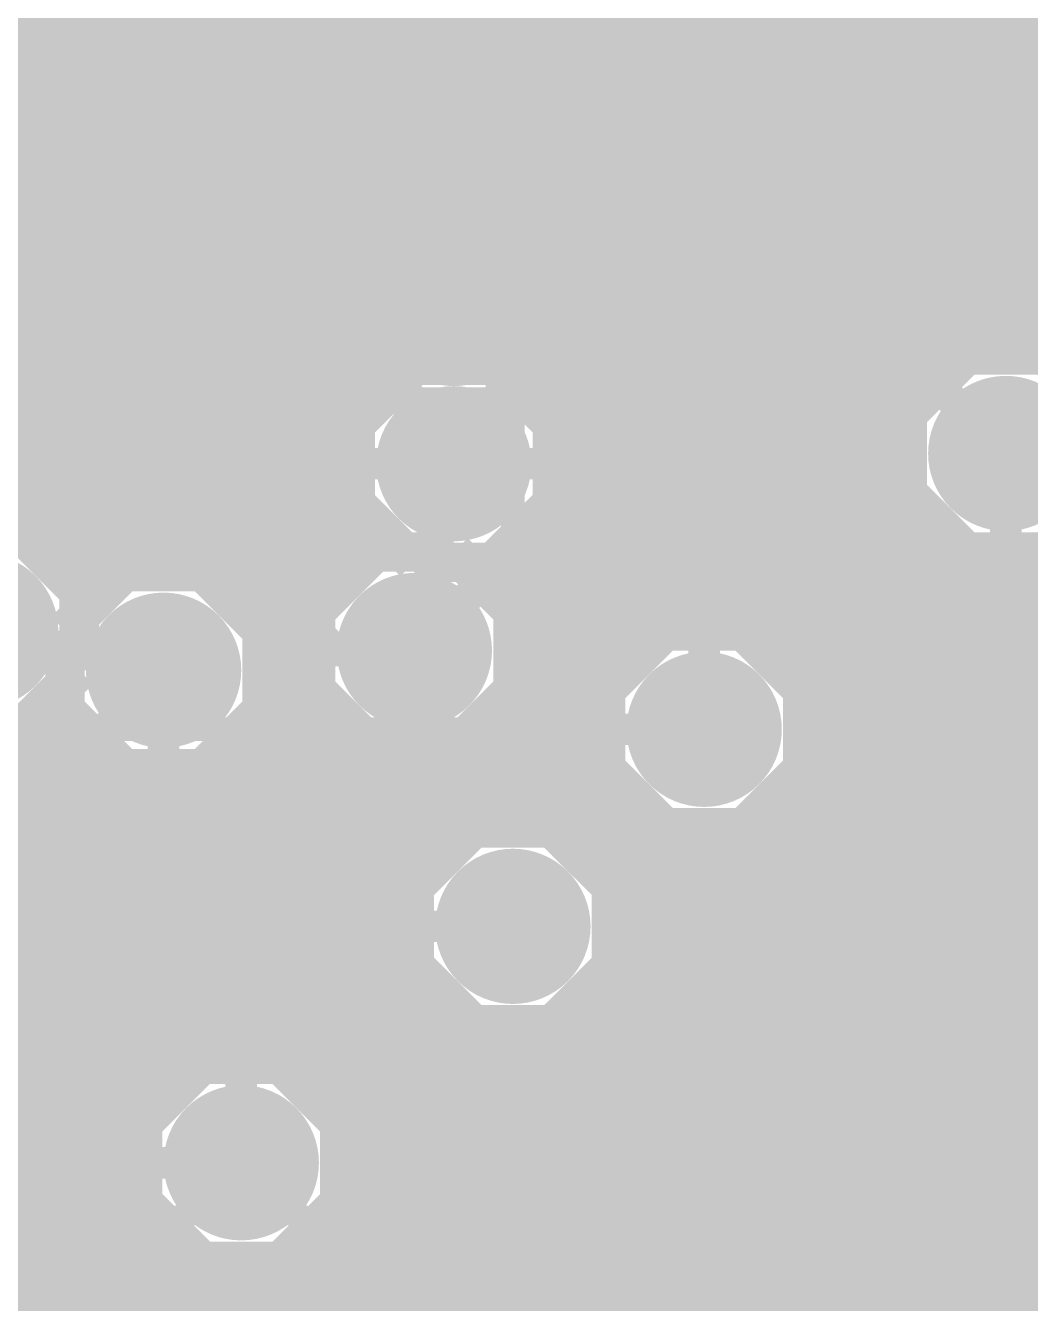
# Model space of a CAD drawing. Extents: x -6 to 196, y -52 to 46.
# Drawn here: x 134.66 to 141.13, y 1.38 to 9.62 of the extents above; entities that cross this region are included whole.
import ezdxf

# ---------------------------------------------------------------- set-up
doc = ezdxf.new("R2010")
doc.units = 0
doc.header["$MEASUREMENT"] = 0
doc.layers.get('0').update_dxf_attribs({"linetype": 'CONTINUOUS'})
for name, color, linetype in [('22-304-1_BOT', 7, 'CONTINUOUS'), ('22-304-1_DRD', 7, 'CONTINUOUS'), ('22-304-1_GND', 6, 'CONTINUOUS'), ('22-304-1_IN1', 4, 'CONTINUOUS'), ('22-304-1_SMT', 5, 'CONTINUOUS'), ('22-304-1_SPT', 10, 'CONTINUOUS'), ('22-304-1_SST', 14, 'CONTINUOUS'), ('22-304-1_TOP', 9, 'CONTINUOUS'), ('THRUHOLE_TAP', 13, 'CONTINUOUS')]:
    doc.layers.add(name, color=color, linetype=linetype)

# ---------------------------------------------------------------- blocks, each defined once
blk = doc.blocks.new('ROUND_57')
at = {"const_width": 0.35052}
blk.add_lwpolyline([(-0.17526, 0, 1), (0.17526, 0, 1)], format="xyb", close=True, dxfattribs=at)
blk = doc.blocks.new('ROUND_83')
at = {"const_width": 0.50038}
blk.add_lwpolyline([(-0.25019, 0, 1), (0.25019, 0, 1)], format="xyb", close=True, dxfattribs=at)
blk = doc.blocks.new('ROUND_86')
at = {"const_width": 0.50038}
blk.add_lwpolyline([(-0.25019, 0, 1), (0.25019, 0, 1)], format="xyb", close=True, dxfattribs=at)
blk = doc.blocks.new('ROUND_11')
at = {"const_width": 0.35052}
blk.add_lwpolyline([(-0.17526, 0, 1), (0.17526, 0, 1)], format="xyb", close=True, dxfattribs=at)
blk = doc.blocks.new('OBLONG_45')
at = {"const_width": 0.2794}
blk.add_lwpolyline([(0.7493, 0), (-0.7493, 0)], dxfattribs=at)
at = {"const_width": 0.1397}
for points in [[(-0.81915, 0, 1), (-0.67945, 0, 1)], [(0.67945, 0, 1), (0.81915, 0, 1)]]:
    blk.add_lwpolyline(points, format="xyb", close=True, dxfattribs=at)
blk = doc.blocks.new('RECTANGLE_46')
blk.add_solid([(0.889, 0.1397), (0.889, -0.1397), (-0.889, 0.1397), (-0.889, -0.1397)])
blk = doc.blocks.new('OBLONG_47')
at = {"const_width": 0.2794}
blk.add_lwpolyline([(0, 0.7493), (0, -0.7493)], dxfattribs=at)
at = {"const_width": 0.1397}
for points in [[(-0.06985, 0.7493, 1), (0.06985, 0.7493, 1)], [(-0.06985, -0.7493, 1), (0.06985, -0.7493, 1)]]:
    blk.add_lwpolyline(points, format="xyb", close=True, dxfattribs=at)
blk = doc.blocks.new('ROUND_88')
at = {"const_width": 0.10033}
blk.add_lwpolyline([(-0.050164, 0, 1), (0.050164, 0, 1)], format="xyb", close=True, dxfattribs=at)

msp = doc.modelspace()

# ---------------------------------------------------------------- linework, layer by layer
at = {"layer": '22-304-1_BOT'}
for points, const_width in [([(137.3886, 17.07134), (137.3886, 8.46836)], 0.254), ([(137.6172, 16.84274), (137.6172, 8.43788)], 0.254), ([(134.874, 16.71574), (134.874, 6.16204)], 0.254), ([(135.1026, 16.71574), (135.1026, 5.97154)], 0.254), ([(135.3312, 16.71574), (135.3312, 6.10362)], 0.254), ([(135.5598, 16.71574), (135.5598, 6.13664)], 0.254), ([(135.7884, 16.71574), (135.7884, 6.09092)], 0.254), ([(137.8458, 16.61414), (137.8458, 8.31342)], 0.254), ([(137.16, 16.48206), (137.16, 8.4201)], 0.254), ([(138.0744, 16.38554), (138.0744, 7.94004)], 0.254), ([(136.017, 16.33982), (136.017, 5.9436)], 0.254), ([(136.9314, 16.20774), (136.9314, 8.26516)], 0.254), ([(136.2456, 16.15694), (136.2456, 2.93116)], 0.254), ([(136.7028, 16.10614), (136.7028, 6.08584)], 0.254), ([(138.303, 16.16456), (138.303, 4.25704)], 0.254), ([(136.4742, 16.0909), (136.4742, 2.80924)], 0.254), ([(138.5316, 16.08074), (138.5316, 5.53974)], 0.254), ([(138.7602, 16.08074), (138.7602, 5.7023)], 0.254), ([(138.9888, 16.08074), (138.9888, 5.75564)], 0.254), ([(139.2174, 16.08074), (139.2174, 5.7277)], 0.254), ([(139.446, 16.08074), (139.446, 5.61086)], 0.254), ([(139.6746, 16.08074), (139.6746, 5.27558)], 0.254), ([(139.9032, 16.08074), (139.9032, -0.62484)], 0.254), ([(140.1318, 16.08074), (140.1318, -0.48514)], 0.254), ([(140.3604, 16.08074), (140.3604, 7.1501)], 0.254), ([(140.589, 16.08074), (140.589, 7.4168)], 0.254), ([(140.8176, 16.08074), (140.8176, 7.51586)], 0.254), ([(141.0462, 16.08074), (141.0462, 7.52856)], 0.254), ([(134.79526, 14.986), (134.79526, 6.23824)], 0.254), ([(155.78074, 9.652), (134.79526, 9.652)], 0.254), ([(155.78074, 9.4234), (134.79526, 9.4234)], 0.254), ([(155.78074, 9.1948), (134.79526, 9.1948)], 0.254), ([(155.78074, 8.9662), (134.79526, 8.9662)], 0.254), ([(155.78074, 8.7376), (134.79526, 8.7376)], 0.254), ([(155.78074, 8.509), (134.79526, 8.509)], 0.254), ([(136.9441, 8.2804), (134.79526, 8.2804)], 0.254), ([(155.78074, 8.2804), (137.88136, 8.2804)], 0.254), ([(136.78916, 8.0518), (134.79526, 8.0518)], 0.254), ([(155.78074, 8.0518), (138.03884, 8.0518)], 0.254), ([(136.73836, 7.8232), (134.79526, 7.8232)], 0.254), ([(155.78074, 7.8232), (138.08964, 7.8232)], 0.254), ([(138.0744, 7.6454), (138.0744, 6.93928)], 0.254), ([(136.7663, 7.5946), (134.79526, 7.5946)], 0.254), ([(155.78074, 7.5946), (138.05916, 7.5946)], 0.254), ([(136.88822, 7.366), (134.79526, 7.366)], 0.254), ([(136.9314, 7.31774), (136.9314, 7.2644)], 0.254), ([(140.52296, 7.366), (137.93724, 7.366)], 0.254), ([(136.83234, 7.1374), (134.79526, 7.1374)], 0.254), ([(140.35278, 7.1374), (137.99566, 7.1374)], 0.254), ([(136.74852, 6.9088), (134.79526, 6.9088)], 0.254), ([(140.29436, 6.9088), (138.07948, 6.9088)], 0.254), ([(140.97, 6.858), (140.97, -0.254), (139.954, -1.27), (139.7, -1.27)], 0.2032), ([(136.74598, 6.6802), (134.79526, 6.6802)], 0.254), ([(138.0744, 6.64464), (138.0744, 4.42468)], 0.254), ([(140.31722, 6.6802), (138.08202, 6.6802)], 0.254), ([(140.3604, 6.56336), (140.3604, -0.25654)], 0.254), ([(136.8298, 6.4516), (134.79526, 6.4516)], 0.254), ([(140.42898, 6.4516), (137.9982, 6.4516)], 0.254), ([(136.9314, 6.31698), (136.9314, 6.223)], 0.254), ([(140.54074, 6.33476), (140.54074, -0.0762)], 0.254), ([(136.92632, 6.223), (134.81304, 6.223)], 0.254), ([(140.54074, 6.223), (137.77976, 6.223)], 0.254), ([(137.8458, 6.27126), (137.8458, 4.4831)], 0.254), ([(137.6172, 6.1468), (137.6172, 6.08584)], 0.254), ([(135.128, 5.9944), (134.98068, 5.9944)], 0.254), ([(136.61898, 5.9944), (135.96112, 5.9944)], 0.254), ([(140.54074, 5.9944), (137.70102, 5.9944)], 0.254), ([(136.50722, 5.7658), (136.14908, 5.7658)], 0.254), ([(140.54074, 5.7658), (137.81278, 5.7658)], 0.254), ([(136.48436, 5.5372), (136.21512, 5.5372)], 0.254), ([(138.52906, 5.5372), (137.8331, 5.5372)], 0.254), ([(140.54074, 5.5372), (139.52474, 5.5372)], 0.254), ([(134.874, 5.26796), (134.874, -4.064)], 0.254), ([(136.54278, 5.3086), (136.20242, 5.3086)], 0.254), ([(138.38936, 5.3086), (137.77468, 5.3086)], 0.254), ([(140.54074, 5.3086), (139.6619, 5.3086)], 0.254), ([(134.98576, 5.08), (134.59968, 5.08)], 0.254), ([(134.6454, 5.09778), (134.6454, -4.064)], 0.254), ([(136.71296, 5.08), (136.10336, 5.08)], 0.254), ([(136.7028, 5.09016), (136.7028, 2.44348)], 0.254), ([(138.35126, 5.08), (137.60704, 5.08)], 0.254), ([(137.6172, 5.09016), (137.6172, 4.46278)], 0.254), ([(140.54074, 5.08), (139.70254, 5.08)], 0.254), ([(135.1026, 4.94792), (135.1026, -4.064)], 0.254), ([(136.017, 4.97586), (136.017, 2.96164)], 0.254), ([(136.9314, 4.95046), (136.9314, -4.064)], 0.254), ([(137.16, 4.91236), (137.16, 4.04368)], 0.254), ([(137.3886, 4.95046), (137.3886, 4.35102)], 0.254), ([(135.24992, 4.8514), (127.93726, 4.8514)], 0.254), ([(135.3312, 4.81838), (135.3312, -4.064)], 0.254), ([(135.7884, 4.82854), (135.7884, 2.91084)], 0.254), ([(138.38936, 4.8514), (135.83666, 4.8514)], 0.254), ([(140.54074, 4.8514), (139.6619, 4.8514)], 0.254), ([(139.6746, 4.88442), (139.6746, -0.59436)], 0.254), ([(135.5598, 4.78536), (135.5598, 2.7559)], 0.254), ([(138.52906, 4.6228), (127.93726, 4.6228)], 0.254), ([(138.5316, 4.61772), (138.5316, -3.38074)], 0.254), ([(140.54074, 4.6228), (139.52474, 4.6228)], 0.254), ([(139.446, 4.54914), (139.446, -0.64262)], 0.254), ([(138.7602, 4.4577), (138.7602, -3.38074)], 0.254), ([(138.9888, 4.40436), (138.9888, -3.15214)], 0.254), ([(139.2174, 4.42976), (139.2174, -0.79502)], 0.254), ([(137.45464, 4.3942), (127.93726, 4.3942)], 0.254), ([(140.54074, 4.3942), (138.13536, 4.3942)], 0.254), ([(137.21842, 4.1656), (127.93726, 4.1656)], 0.254), ([(140.54074, 4.1656), (138.36904, 4.1656)], 0.254), ([(137.12952, 3.937), (127.93726, 3.937)], 0.254), ([(140.54074, 3.937), (138.45794, 3.937)], 0.254), ([(137.12698, 3.7084), (127.93726, 3.7084)], 0.254), ([(140.54074, 3.7084), (138.46302, 3.7084)], 0.254), ([(137.16, 3.57632), (137.16, -3.57632)], 0.254), ([(137.20318, 3.4798), (127.93726, 3.4798)], 0.254), ([(140.54074, 3.4798), (138.38428, 3.4798)], 0.254), ([(138.303, 3.36296), (138.303, -3.36296)], 0.254), ([(137.414, 3.2512), (127.93726, 3.2512)], 0.254), ([(137.3886, 3.26898), (137.3886, -3.26898)], 0.254), ([(140.54074, 3.2512), (138.176, 3.2512)], 0.254), ([(138.0744, 3.19278), (138.0744, -3.19278)], 0.254), ([(137.6172, 3.15722), (137.6172, -3.15722)], 0.254), ([(137.8458, 3.13436), (137.8458, -3.13436)], 0.254), ([(140.54074, 3.0226), (127.93726, 3.0226)], 0.254), ([(135.5979, 2.794), (127.93726, 2.794)], 0.254), ([(140.54074, 2.794), (136.49198, 2.794)], 0.254), ([(135.42772, 2.5654), (127.93726, 2.5654)], 0.254), ([(140.54074, 2.5654), (136.65962, 2.5654)], 0.254), ([(135.3693, 2.3368), (127.93726, 2.3368)], 0.254), ([(140.54074, 2.3368), (136.71804, 2.3368)], 0.254), ([(135.39216, 2.1082), (127.93726, 2.1082)], 0.254), ([(140.54074, 2.1082), (136.69772, 2.1082)], 0.254), ([(136.7028, 2.12852), (136.7028, -4.064)], 0.254), ([(135.50392, 1.8796), (127.93726, 1.8796)], 0.254), ([(140.54074, 1.8796), (136.58596, 1.8796)], 0.254), ([(135.5598, 1.81356), (135.5598, -4.064)], 0.254), ([(136.4742, 1.76276), (136.4742, -4.064)], 0.254), ([(135.81126, 1.651), (127.93726, 1.651)], 0.254), ([(135.7884, 1.65862), (135.7884, -4.064)], 0.254), ([(136.017, 1.61036), (136.017, -4.064)], 0.254), ([(136.2456, 1.6383), (136.2456, -4.064)], 0.254), ([(140.54074, 1.651), (136.27862, 1.651)], 0.254), ([(140.54074, 1.4224), (127.93726, 1.4224)], 0.254)]:
    msp.add_lwpolyline(points, dxfattribs=dict(at, const_width=const_width))
at = {"layer": '22-304-1_BOT', "const_width": 0.254}
for points in [[(137.414, 8.46836, 0.4142136), (136.73836, 7.79272)], [(138.08964, 7.79272, 0.4142136), (137.414, 8.46836)], [(136.73836, 7.79272, 0.2113748), (136.95964, 7.29267)], [(137.86866, 7.29234, 0.2113747), (138.09009, 7.79272)], [(140.97, 7.53364, 0.4142136), (140.29436, 6.858)], [(141.64564, 6.858, 0.4142136), (140.97, 7.53364)], [(136.95934, 7.29234, 0.2113747), (136.73791, 6.79196)], [(138.08964, 6.79196, 0.2113748), (137.86836, 7.29201)], [(140.29436, 6.858, 0.2246034), (140.54147, 6.33565)], [(136.73836, 6.79196, 0.2372562), (137.01105, 6.24963)], [(137.56132, 6.13156, 0.3512957), (138.08964, 6.79196)], [(135.01878, 5.88772, 0.1575555), (134.79428, 6.23704)], [(137.01014, 6.2484, 0.3502685), (136.48182, 5.588)], [(135.54456, 6.13664, 0.2259901), (135.01995, 5.88677)], [(136.2202, 5.461, 0.4142136), (135.54456, 6.13664)], [(137.83564, 5.588, 0.2380533), (137.56131, 6.13154)], [(139.0269, 5.75564, 0.4142136), (138.35126, 5.08)], [(139.70254, 5.08, 0.4142136), (139.0269, 5.75564)], [(136.48436, 5.588, 0.4142136), (137.16, 4.91236)], [(137.16, 4.91236, 0.4142136), (137.83564, 5.588)], [(135.54456, 4.78536, 0.4142136), (136.2202, 5.461)], [(134.366, 5.03936, 0.2253665), (134.8896, 5.28799)], [(134.88924, 5.28828, 0.3405966), (135.54456, 4.78282)], [(138.35126, 5.08, 0.4142136), (139.0269, 4.40436)], [(139.0269, 4.40436, 0.4142136), (139.70254, 5.08)], [(137.795, 4.48564, 0.4142136), (137.11936, 3.81)], [(138.47064, 3.81, 0.4142136), (137.795, 4.48564)], [(137.11936, 3.81, 0.4142136), (137.795, 3.13436)], [(137.795, 3.13436, 0.4142136), (138.47064, 3.81)], [(136.04494, 2.96164, 0.4142136), (135.3693, 2.286)], [(136.72058, 2.286, 0.4142136), (136.04494, 2.96164)], [(135.3693, 2.286, 0.4142136), (136.04494, 1.61036)], [(136.04494, 1.61036, 0.4142136), (136.72058, 2.286)]]:
    msp.add_lwpolyline(points, format="xyb", dxfattribs=at)
at = {"layer": '22-304-1_DRD', "const_width": 0.254}
for points in [[(137.16, 8.42772), (136.779, 8.04672)], [(137.16, 8.42772), (136.779, 8.04672)], [(137.668, 8.42772), (137.16, 8.42772)], [(137.668, 8.42772), (137.16, 8.42772)], [(138.049, 8.04672), (137.668, 8.42772)], [(138.049, 8.04672), (137.668, 8.42772)], [(136.779, 8.04672), (136.779, 7.53872)], [(136.779, 8.04672), (136.779, 7.53872)], [(138.049, 7.53872), (138.049, 8.04672)], [(138.049, 7.53872), (138.049, 8.04672)], [(136.779, 7.53872), (137.16, 7.15772)], [(136.779, 7.53872), (137.16, 7.15772)], [(137.668, 7.15772), (138.049, 7.53872)], [(137.668, 7.15772), (138.049, 7.53872)], [(140.716, 7.493), (140.335, 7.112)], [(141.224, 7.493), (140.716, 7.493)], [(141.605, 7.112), (141.224, 7.493)], [(137.16, 7.42696), (136.779, 7.04596)], [(137.668, 7.42696), (137.16, 7.42696)], [(138.049, 7.04596), (137.668, 7.42696)], [(137.16, 7.15772), (137.668, 7.15772)], [(137.16, 7.15772), (137.668, 7.15772)], [(136.779, 7.04596), (136.779, 6.53796)], [(138.049, 6.53796), (138.049, 7.04596)], [(140.335, 7.112), (140.335, 6.604)], [(140.335, 6.604), (140.716, 6.223)], [(141.224, 6.223), (141.605, 6.604)], [(136.779, 6.53796), (137.16, 6.15696)], [(137.668, 6.15696), (138.049, 6.53796)], [(134.62, 6.35), (134.112, 6.35)], [(135.001, 5.969), (134.62, 6.35)], [(136.906, 6.223), (136.525, 5.842)], [(137.414, 6.223), (136.906, 6.223)], [(137.795, 5.842), (137.414, 6.223)], [(140.716, 6.223), (141.224, 6.223)], [(137.16, 6.15696), (137.668, 6.15696)], [(135.29056, 6.096), (134.90956, 5.715)], [(135.79856, 6.096), (135.29056, 6.096)], [(136.17956, 5.715), (135.79856, 6.096)], [(135.001, 5.461), (135.001, 5.969)], [(136.525, 5.842), (136.525, 5.334)], [(137.795, 5.334), (137.795, 5.842)], [(134.90956, 5.715), (134.90956, 5.207)], [(136.17956, 5.207), (136.17956, 5.715)], [(138.7729, 5.715), (138.3919, 5.334)], [(139.2809, 5.715), (138.7729, 5.715)], [(139.6619, 5.334), (139.2809, 5.715)], [(134.62, 5.08), (135.001, 5.461)], [(136.525, 5.334), (136.906, 4.953)], [(137.414, 4.953), (137.795, 5.334)], [(138.3919, 5.334), (138.3919, 4.826)], [(139.6619, 4.826), (139.6619, 5.334)], [(134.90956, 5.207), (135.29056, 4.826)], [(135.79856, 4.826), (136.17956, 5.207)], [(134.112, 5.08), (134.62, 5.08)], [(136.906, 4.953), (137.414, 4.953)], [(135.29056, 4.826), (135.79856, 4.826)], [(138.3919, 4.826), (138.7729, 4.445)], [(139.2809, 4.445), (139.6619, 4.826)], [(137.541, 4.445), (137.16, 4.064)], [(138.049, 4.445), (137.541, 4.445)], [(138.43, 4.064), (138.049, 4.445)], [(138.7729, 4.445), (139.2809, 4.445)], [(137.16, 4.064), (137.16, 3.556)], [(138.43, 3.556), (138.43, 4.064)], [(137.16, 3.556), (137.541, 3.175)], [(138.049, 3.175), (138.43, 3.556)], [(137.541, 3.175), (138.049, 3.175)], [(135.79094, 2.921), (135.40994, 2.54)], [(136.29894, 2.921), (135.79094, 2.921)], [(136.67994, 2.54), (136.29894, 2.921)], [(135.40994, 2.54), (135.40994, 2.032)], [(136.67994, 2.032), (136.67994, 2.54)], [(135.40994, 2.032), (135.79094, 1.651)], [(136.29894, 1.651), (136.67994, 2.032)], [(135.79094, 1.651), (136.29894, 1.651)]]:
    msp.add_lwpolyline(points, dxfattribs=at)
at = {"layer": '22-304-1_IN1'}
for points, const_width in [([(134.8232, 19.29384), (134.8232, 7.41426)], 0.254), ([(135.0518, 19.29384), (135.0518, 7.41426)], 0.254), ([(136.652, 19.29384), (136.652, 7.22122)], 0.254), ([(136.8806, 19.29384), (136.8806, 7.22122)], 0.254), ([(137.1092, 19.29384), (137.1092, 7.39648)], 0.254), ([(138.7094, 19.29384), (138.7094, 5.6769)], 0.254), ([(140.3096, 19.29384), (140.3096, 7.00532)], 0.254), ([(140.5382, 19.29384), (140.5382, 7.3787)], 0.254), ([(140.7668, 19.29384), (140.7668, 7.50316)], 0.254), ([(140.9954, 19.29384), (140.9954, 7.53364)], 0.254), ([(141.224, 19.29384), (141.224, 7.48538)], 0.254), ([(138.938, 18.56232), (138.938, 5.75056)], 0.254), ([(140.081, 18.34896), (140.081, 3.81)], 0.254), ([(139.1666, 18.25498), (139.1666, 5.7404)], 0.254), ([(139.8524, 18.17878), (139.8524, 3.81)], 0.254), ([(139.3952, 18.14322), (139.3952, 5.64642)], 0.254), ([(139.6238, 18.12036), (139.6238, 5.3975)], 0.254), ([(135.2804, 17.99336), (135.2804, 7.41426)], 0.254), ([(136.4234, 17.87144), (136.4234, 7.31012)], 0.254), ([(135.509, 17.7292), (135.509, 7.41426)], 0.254), ([(136.1948, 17.68348), (136.1948, 7.40918)], 0.254), ([(134.5946, 17.61236), (134.5946, 7.41426)], 0.254), ([(135.7376, 17.6276), (135.7376, 7.41426)], 0.254), ([(135.9662, 17.6149), (135.9662, 7.41426)], 0.254), ([(138.4808, 15.78864), (138.4808, 5.50926)], 0.254), ([(137.3378, 15.748), (137.3378, 7.46252)], 0.254), ([(137.5664, 15.53718), (137.5664, 7.44982)], 0.254), ([(138.2522, 15.55242), (138.2522, 5.50926)], 0.254), ([(137.795, 15.46098), (137.795, 7.35076)], 0.254), ([(138.0236, 15.46352), (138.0236, 7.08406)], 0.254), ([(145.288, 9.525), (126.11608, 9.525)], 0.254), ([(145.288, 9.2964), (126.42342, 9.2964)], 0.254), ([(145.288, 9.0678), (126.53518, 9.0678)], 0.254), ([(145.288, 8.8392), (129.88036, 8.8392)], 0.254), ([(145.288, 8.6106), (130.11404, 8.6106)], 0.254), ([(145.288, 8.382), (130.20294, 8.382)], 0.254), ([(145.288, 8.1534), (130.20802, 8.1534)], 0.254), ([(145.288, 7.9248), (130.12928, 7.9248)], 0.254), ([(137.414, 6.79196), (136.33704, 6.79196), (136.144, 6.985), (133.985, 6.985), (131.826, 4.826), (124.333, 4.826), (122.682, 3.175), (92.583, 3.175), (90.297, 5.461), (81.407, 5.461), (80.518, 6.35), (67.183, 6.35), (66.548, 6.985), (23.241, 6.985), (22.479, 7.747), (21.209, 7.747), (20.574, 7.112), (19.812, 7.112), (19.304, 6.604), (18.923, 6.604), (18.288, 5.969), (14.732, 5.969)], 0.2032), ([(145.288, 7.6962), (129.921, 7.6962)], 0.254), ([(137.38098, 7.4676), (125.02642, 7.4676)], 0.254), ([(140.67536, 7.4676), (137.44702, 7.4676)], 0.254), ([(136.144, 7.41426), (133.985, 7.41426)], 0.254), ([(136.44626, 7.28726), (136.51484, 7.22122)], 0.254), ([(137.16, 5.588), (136.652, 5.588), (135.763, 6.477), (134.112, 6.477), (131.953, 4.318), (124.46, 4.318), (122.809, 2.667), (92.456, 2.667), (90.17, 4.953), (81.28, 4.953), (80.391, 5.842), (66.929, 5.842), (66.294, 6.477), (22.987, 6.477), (22.225, 7.239), (21.336, 7.239), (20.701, 6.604), (19.939, 6.604), (19.431, 6.096), (19.05, 6.096), (16.764, 3.81), (5.08, 3.81)], 0.2032), ([(136.906, 7.239), (136.49452, 7.239)], 0.254), ([(136.89076, 7.22122), (136.51484, 7.22122)], 0.254), ([(140.4112, 7.239), (137.922, 7.239)], 0.254), ([(140.3096, 7.0104), (138.05408, 7.0104)], 0.254), ([(140.2969, 6.7818), (138.08964, 6.7818)], 0.254), ([(140.3096, 6.71068), (140.3096, 3.81)], 0.254), ([(135.54456, 5.461), (134.90956, 4.826), (133.096, 4.826), (132.08, 3.81), (124.587, 3.81), (122.936, 2.159), (92.329, 2.159), (90.043, 4.445), (81.153, 4.445), (80.264, 5.334), (66.675, 5.334), (66.04, 5.969), (22.86, 5.969), (22.098, 6.731), (21.59, 6.731), (20.955, 6.096), (20.066, 6.096), (19.304, 5.334)], 0.2032), ([(140.36548, 6.5532), (138.04646, 6.5532)], 0.254), ([(138.0236, 6.49732), (138.0236, 5.50926)], 0.254), ([(140.55344, 6.3246), (137.90168, 6.3246)], 0.254), ([(140.5382, 6.3373), (140.5382, 3.81)], 0.254), ([(137.795, 6.23316), (137.795, 5.82168)], 0.254), ([(141.224, 6.23062), (141.224, 3.81)], 0.254), ([(140.7668, 6.21284), (140.7668, 3.81)], 0.254), ([(140.9954, 6.18236), (140.9954, 3.81)], 0.254), ([(145.288, 6.096), (137.60704, 6.096)], 0.254), ([(139.0269, 5.08), (137.668, 5.08), (136.906, 4.318), (133.223, 4.318), (132.207, 3.302), (124.841, 3.302), (123.19, 1.651), (92.075, 1.651), (89.789, 3.937), (81.026, 3.937), (80.137, 4.826), (66.548, 4.826), (65.913, 5.461), (22.225, 5.461), (21.844, 5.842), (21.844, 5.969)], 0.2032), ([(145.288, 5.8674), (137.77468, 5.8674)], 0.254), ([(138.6459, 5.6388), (137.8331, 5.6388)], 0.254), ([(145.288, 5.6388), (139.4079, 5.6388)], 0.254), ([(138.50366, 5.50926), (137.83056, 5.50926)], 0.254), ([(145.288, 5.4102), (139.61618, 5.4102)], 0.254), ([(137.795, 3.81), (133.477, 3.81), (132.461, 2.794), (125.222, 2.794), (123.571, 1.143), (91.948, 1.143), (89.662, 3.429), (80.899, 3.429), (80.01, 4.318), (66.421, 4.318), (65.786, 4.953), (22.098, 4.953), (21.844, 5.207), (20.32, 5.207)], 0.2032), ([(145.288, 5.1816), (139.69492, 5.1816)], 0.254), ([(145.288, 4.953), (139.68984, 4.953)], 0.254), ([(139.6238, 4.7625), (139.6238, 3.81)], 0.254), ([(137.8458, 4.65074), (137.668, 4.47294)], 0.254), ([(138.50366, 4.65074), (137.8458, 4.65074)], 0.254), ([(138.0236, 4.65074), (138.0236, 4.445)], 0.254), ([(138.2522, 4.65074), (138.2522, 4.30784)], 0.254), ([(138.4808, 4.65074), (138.4808, 3.81)], 0.254), ([(145.288, 4.7244), (139.60094, 4.7244)], 0.254), ([(137.795, 4.59994), (137.795, 4.48564)], 0.254), ([(138.68654, 4.4958), (137.68832, 4.4958)], 0.254), ([(145.288, 4.4958), (139.36726, 4.4958)], 0.254), ([(139.3952, 4.51104), (139.3952, 3.81)], 0.254), ([(136.04494, 2.286), (125.349, 2.286), (123.698, 0.635), (91.694, 0.635), (89.408, 2.921), (80.645, 2.921), (79.756, 3.81), (66.294, 3.81), (65.659, 4.445), (21.082, 4.445)], 0.2032), ([(138.7094, 4.4831), (138.7094, 3.81)], 0.254), ([(138.938, 4.40944), (138.938, 3.81)], 0.254), ([(139.1666, 4.41706), (139.1666, 3.81)], 0.254), ([(145.288, 4.2672), (138.29284, 4.2672)], 0.254), ([(145.288, 4.0386), (138.43, 4.0386)], 0.254), ([(145.288, 3.81), (138.47064, 3.81)], 0.254), ([(137.29208, 3.35534), (133.6294, 3.35534)], 0.254), ([(134.5946, 3.35534), (134.5946, 2.71526)], 0.254), ([(134.8232, 3.35534), (134.8232, 2.71526)], 0.254), ([(135.0518, 3.35534), (135.0518, 2.71526)], 0.254), ([(135.2804, 3.35534), (135.2804, 2.71526)], 0.254), ([(135.509, 3.35534), (135.509, 2.71526)], 0.254), ([(135.7376, 3.35534), (135.7376, 2.88798)], 0.254), ([(135.9662, 3.35534), (135.9662, 2.95656)], 0.254), ([(136.1948, 3.35534), (136.1948, 2.9464)], 0.254), ([(136.4234, 3.35534), (136.4234, 2.84734)], 0.254), ([(136.652, 3.35534), (136.652, 2.58318)], 0.254), ([(136.8806, 3.35534), (136.8806, 0.30226)], 0.254), ([(137.1092, 3.35534), (137.1092, 0.30226)], 0.254), ([(145.288, 3.35534), (138.29538, 3.35534)], 0.254), ([(138.4808, 3.35534), (138.4808, 0.30226)], 0.254), ([(138.7094, 3.35534), (138.7094, 0.30226)], 0.254), ([(138.938, 3.35534), (138.938, 0.30226)], 0.254), ([(139.1666, 3.35534), (139.1666, 0.30226)], 0.254), ([(139.3952, 3.35534), (139.3952, 0.30226)], 0.254), ([(139.6238, 3.35534), (139.6238, 0.30226)], 0.254), ([(139.8524, 3.35534), (139.8524, 0.30226)], 0.254), ([(140.081, 3.35534), (140.081, 0.30226)], 0.254), ([(140.3096, 3.35534), (140.3096, 0.30226)], 0.254), ([(140.5382, 3.35534), (140.5382, 0.30226)], 0.254), ([(140.7668, 3.35534), (140.7668, 0.30226)], 0.254), ([(140.9954, 3.35534), (140.9954, 0.30226)], 0.254), ([(141.224, 3.35534), (141.224, 0.30226)], 0.254), ([(137.414, 3.2512), (133.52272, 3.2512)], 0.254), ([(137.3378, 3.31216), (137.3378, 0.30226)], 0.254), ([(166.54018, 3.2512), (138.176, 3.2512)], 0.254), ([(138.2522, 3.31216), (138.2522, 0.30226)], 0.254), ([(137.5664, 3.17246), (137.5664, 0.30226)], 0.254), ([(138.0236, 3.17246), (138.0236, 0.30226)], 0.254), ([(137.795, 3.13436), (137.795, 0.30226)], 0.254), ([(166.46398, 3.0226), (133.29412, 3.0226)], 0.254), ([(135.5979, 2.794), (133.06552, 2.794)], 0.254), ([(166.46652, 2.794), (136.49198, 2.794)], 0.254), ([(135.5217, 2.71526), (132.98678, 2.71526)], 0.254), ([(166.55542, 2.5654), (136.65962, 2.5654)], 0.254), ([(166.79164, 2.3368), (136.71804, 2.3368)], 0.254), ([(166.02964, 2.1082), (136.69772, 2.1082)], 0.254), ([(136.652, 1.98628), (136.652, 0.30226)], 0.254), ([(135.5217, 1.85674), (128.28778, 1.85674)], 0.254), ([(134.5946, 1.85674), (134.5946, 0.30226)], 0.254), ([(134.8232, 1.85674), (134.8232, 0.30226)], 0.254), ([(135.0518, 1.85674), (135.0518, 0.30226)], 0.254), ([(135.2804, 1.85674), (135.2804, 0.30226)], 0.254), ([(135.509, 1.85674), (135.509, 0.30226)], 0.254), ([(165.79342, 1.8796), (136.58596, 1.8796)], 0.254), ([(136.4234, 1.72466), (136.4234, 0.30226)], 0.254), ([(135.81126, 1.651), (128.49352, 1.651)], 0.254), ([(135.7376, 1.68402), (135.7376, 0.30226)], 0.254), ([(135.9662, 1.6129), (135.9662, 0.30226)], 0.254), ([(136.1948, 1.6256), (136.1948, 0.30226)], 0.254), ([(165.70452, 1.651), (136.27862, 1.651)], 0.254), ([(155.93568, 1.4224), (128.72212, 1.4224)], 0.254)]:
    msp.add_lwpolyline(points, dxfattribs=dict(at, const_width=const_width))
at = {"layer": '22-304-1_IN1', "const_width": 0.254}
for points in [[(140.97, 7.53364, 0.4142136), (140.29436, 6.858)], [(141.64564, 6.858, 0.4142136), (140.97, 7.53364)], [(137.414, 7.4676, 0.224604), (136.89165, 7.22049)], [(138.08964, 6.79196, 0.4142136), (137.414, 7.4676)], [(136.44626, 7.28726, 0.1989124), (136.144, 7.41246)], [(136.44626, 7.28726, 0.1989124), (136.144, 7.41246)], [(140.29436, 6.858, 0.4142136), (140.97, 6.18236)], [(140.97, 6.18236, 0.4142136), (141.64564, 6.858)], [(137.56132, 6.13156, 0.3512957), (138.08964, 6.79196)], [(137.83564, 5.588, 0.2380533), (137.56131, 6.13154)], [(139.0269, 5.75564, 0.224604), (138.50455, 5.50853)], [(139.70254, 5.08, 0.4142136), (139.0269, 5.75564)], [(137.83056, 5.50926, 0.0292306), (137.83517, 5.588)], [(139.0269, 4.40436, 0.4142136), (139.70254, 5.08)], [(138.50366, 4.65074, 0.2246031), (139.0269, 4.40321)], [(137.795, 4.48564, 0.047355), (137.66788, 4.47357)], [(138.47064, 3.81, 0.4142136), (137.795, 4.48564)], [(137.29208, 3.35534, 0.2120328), (137.795, 3.13203)], [(137.795, 3.13436, 0.2113743), (138.29505, 3.35564)], [(136.04494, 2.96164, 0.224604), (135.52259, 2.71453)], [(136.72058, 2.286, 0.4142136), (136.04494, 2.96164)], [(136.04494, 1.61036, 0.4142136), (136.72058, 2.286)], [(135.5217, 1.85674, 0.2246031), (136.04494, 1.60921)]]:
    msp.add_lwpolyline(points, format="xyb", dxfattribs=at)
at = {"layer": '22-304-1_SST', "const_width": 0.1524}
for points in [[(130.048, 5.08), (137.795, 5.08), (137.795, 13.97), (128.905, 13.97), (128.905, 6.223), (130.048, 5.08)], [(140.9954, 2.08534), (140.9954, 1.72974), (141.16558, 1.61036), (141.33576, 1.61036), (141.5034, 1.72974), (141.5034, 2.08534), (140.4874, 2.08534)], [(134.55142, 1.98628), (134.55142, 1.63068), (134.71906, 1.5113), (134.88924, 1.5113), (135.05942, 1.63068), (135.05942, 1.98628), (134.04342, 1.98628)], [(135.70458, 1.48336), (135.5344, 1.54432), (135.5344, 1.89992), (135.70458, 1.95834), (136.38276, 1.95834), (136.5504, 1.89992), (136.5504, 1.54432), (136.38276, 1.48336)], [(140.9954, 1.78816), (140.4874, 1.61036)]]:
    msp.add_lwpolyline(points, dxfattribs=at)
at = {"layer": '22-304-1_TOP'}
for points, const_width in [([(137.7188, 13.15974), (137.7188, 8.39724)], 0.254), ([(136.5758, 13.03274), (136.5758, 5.92836)], 0.254), ([(136.8044, 13.03274), (136.8044, 8.08482)], 0.254), ([(137.033, 13.03274), (137.033, 8.35152)], 0.254), ([(137.2616, 13.03274), (137.2616, 8.45058)], 0.254), ([(137.4902, 13.04036), (137.4902, 8.46328)], 0.254), ([(136.3472, 12.93114), (136.3472, 4.98094)], 0.254), ([(136.1186, 12.70254), (136.1186, 5.81914)], 0.254), ([(135.89, 12.47394), (135.89, 6.04266)], 0.254), ([(135.6614, 12.24534), (135.6614, 6.12648)], 0.254), ([(135.4328, 12.01674), (135.4328, 6.12902)], 0.254), ([(135.2042, 11.78814), (135.2042, 6.0452)], 0.254), ([(134.9756, 11.55954), (134.9756, 6.0071)], 0.254), ([(134.747, 11.33094), (134.747, 6.2738)], 0.254), ([(137.87882, 9.5504), (132.96392, 9.5504)], 0.254), ([(137.81024, 9.3218), (132.73532, 9.3218)], 0.254), ([(139.0269, 9.29386), (141.45514, 9.29386), (142.24, 8.509), (151.892, 8.509), (153.67, 6.731), (159.639, 6.731), (160.02, 6.35)], 0.2032), ([(137.85596, 9.0932), (132.50672, 9.0932)], 0.254), ([(137.81532, 8.8646), (132.27812, 8.8646)], 0.254), ([(161.036, 5.588), (159.766, 5.588), (159.131, 6.223), (153.543, 6.223), (151.765, 8.001), (142.113, 8.001), (141.32052, 8.79348), (139.0269, 8.79348)], 0.2032), ([(137.83818, 8.636), (132.04952, 8.636)], 0.254), ([(137.13206, 8.4074), (131.82092, 8.4074)], 0.254), ([(137.82548, 8.4074), (137.69594, 8.4074)], 0.254), ([(141.14272, 8.36422), (140.23594, 8.36422)], 0.254), ([(140.462, 8.36422), (140.462, 7.7216)], 0.254), ([(140.6906, 8.36422), (140.6906, 7.69112)], 0.254), ([(140.9192, 8.36422), (140.9192, 7.5311)], 0.254), ([(141.14272, 8.36422), (141.71422, 7.79526)], 0.254), ([(141.1478, 8.35914), (141.1478, 7.51078)], 0.254), ([(140.24356, 8.2931), (139.0269, 8.2931)], 0.254), ([(142.24, 7.0612), (142.24, 7.112), (141.0589, 8.2931), (139.0269, 8.2931)], 0.2032), ([(140.2334, 8.19912), (140.2334, 7.88416)], 0.254), ([(136.85774, 8.1788), (131.59232, 8.1788)], 0.254), ([(141.32814, 8.1788), (140.22832, 8.1788)], 0.254), ([(136.75614, 7.9502), (131.36372, 7.9502)], 0.254), ([(141.55674, 7.9502), (140.21562, 7.9502)], 0.254), ([(140.24102, 7.7597), (140.24102, 7.79272)], 0.254), ([(136.7409, 7.7216), (131.13512, 7.7216)], 0.254), ([(137.414, 7.79272), (139.0269, 7.79272)], 0.2032), ([(137.414, 7.79272), (139.0269, 7.79272)], 0.2032), ([(140.24356, 7.7597), (140.24356, 7.7216)], 0.254), ([(140.53566, 7.7216), (140.24356, 7.7216)], 0.254), ([(141.42974, 7.7216), (140.24356, 7.7216)], 0.254), ([(140.83792, 7.5946), (140.90142, 7.5311)], 0.254), ([(136.80694, 7.493), (130.90652, 7.493)], 0.254), ([(136.8044, 7.49808), (136.8044, 7.08406)], 0.254), ([(141.42974, 7.493), (141.20368, 7.493)], 0.254), ([(136.92886, 7.2644), (130.67792, 7.2644)], 0.254), ([(139.0269, 7.29234), (140.53566, 7.29234), (140.97, 6.858)], 0.2032), ([(136.78154, 7.0358), (128.70434, 7.0358)], 0.254), ([(136.73836, 6.8072), (128.77292, 6.8072)], 0.254), ([(140.29436, 6.8072), (140.24102, 6.8072)], 0.254), ([(140.24356, 6.79196), (140.24239, 6.82508)], 0.254), ([(139.0269, 6.79196), (137.414, 6.79196)], 0.2032), ([(140.2334, 6.69798), (140.2334, 6.38302)], 0.254), ([(136.77138, 6.5786), (128.72212, 6.5786)], 0.254), ([(140.35278, 6.5786), (140.19022, 6.5786)], 0.254), ([(136.8044, 6.49732), (136.8044, 6.16204)], 0.254), ([(140.462, 6.41096), (140.462, 1.95326)], 0.254), ([(136.90092, 6.35), (134.59968, 6.35)], 0.254), ([(140.52296, 6.35), (140.23848, 6.35)], 0.254), ([(139.0269, 6.29158), (137.86358, 6.29158), (137.16, 5.588)], 0.2032), ([(140.6906, 6.24078), (140.6906, 1.95326)], 0.254), ([(140.2334, 6.1976), (140.2334, 5.88264)], 0.254), ([(140.9192, 6.18236), (140.9192, 1.95326)], 0.254), ([(141.1478, 6.20522), (141.1478, 1.95326)], 0.254), ([(135.39724, 6.1214), (134.90702, 6.1214)], 0.254), ([(136.74344, 6.1214), (135.69188, 6.1214)], 0.254), ([(141.42974, 6.1214), (140.21054, 6.1214)], 0.254), ([(136.55548, 5.8928), (136.06526, 5.8928)], 0.254), ([(141.42974, 5.8928), (140.23086, 5.8928)], 0.254), ([(139.0269, 5.7912), (139.0269, 5.08)], 0.2032), ([(136.4869, 5.6642), (136.18972, 5.6642)], 0.254), ([(137.83564, 5.588), (137.83311, 5.64642)], 0.254), ([(141.42974, 5.6642), (140.22578, 5.6642)], 0.254), ([(140.2334, 5.69722), (140.2334, 1.95326)], 0.254), ([(135.54456, 3.81), (135.54456, 5.461)], 0.2032), ([(136.4996, 5.4356), (136.2202, 5.4356)], 0.254), ([(137.97534, 5.4356), (137.81786, 5.4356)], 0.254), ([(137.9474, 5.461), (137.9474, 4.46786)], 0.254), ([(141.42974, 5.4356), (140.07846, 5.4356)], 0.254), ([(138.176, 5.33654), (138.176, 4.3688)], 0.254), ([(138.39698, 5.32384), (138.2776, 5.32384)], 0.254), ([(139.7762, 5.32384), (139.65682, 5.32384)], 0.254), ([(139.7762, 5.32384), (139.7762, 1.95326)], 0.254), ([(140.0048, 5.3848), (140.0048, 1.95326)], 0.254), ([(136.5758, 5.24764), (136.5758, 5.02412)], 0.254), ([(136.6012, 5.207), (136.17194, 5.207)], 0.254), ([(137.7188, 5.207), (137.7188, 4.48056)], 0.254), ([(138.36142, 5.207), (137.7188, 5.207)], 0.254), ([(141.42974, 5.207), (139.68984, 5.207)], 0.254), ([(136.1186, 5.10286), (136.1186, 5.01904)], 0.254), ([(136.8044, 5.01142), (136.8044, 4.95808)], 0.254), ([(137.4902, 4.99618), (137.4902, 4.70154)], 0.254), ([(136.33958, 4.9784), (136.25068, 4.9784)], 0.254), ([(136.83996, 4.9784), (136.75106, 4.9784)], 0.254), ([(138.35888, 4.9784), (137.4521, 4.9784)], 0.254), ([(141.42974, 4.9784), (139.69492, 4.9784)], 0.254), ([(138.43508, 4.7498), (137.46988, 4.7498)], 0.254), ([(138.4046, 4.8133), (138.4046, 4.1021)], 0.254), ([(141.63548, 4.7498), (139.61618, 4.7498)], 0.254), ([(139.5476, 4.6482), (139.5476, 1.95326)], 0.254), ([(137.51306, 4.5593), (137.51306, 4.42468)], 0.254), ([(138.6459, 4.5212), (137.51306, 4.5212)], 0.254), ([(138.6332, 4.52882), (138.6332, 1.95326)], 0.254), ([(141.5669, 4.5212), (139.4079, 4.5212)], 0.254), ([(138.8618, 4.42468), (138.8618, 1.95326)], 0.254), ([(139.0904, 4.4069), (139.0904, 1.95326)], 0.254), ([(139.319, 4.4704), (139.319, 1.95326)], 0.254), ([(141.5796, 4.2926), (138.26744, 4.2926)], 0.254), ([(141.6812, 4.064), (138.42238, 4.064)], 0.254), ([(141.94536, 3.8354), (138.47064, 3.8354)], 0.254), ([(158.75, -0.635), (156.464, -0.635), (155.321, 0.508), (135.509, 0.508), (133.54304, 2.47396), (133.54304, 3.81)], 0.2032), ([(156.083, 0.762), (155.956, 0.762), (155.702, 1.016), (135.636, 1.016), (134.04342, 2.60858), (134.04342, 3.81)], 0.2032), ([(135.04418, 3.81), (135.04418, 2.24282), (135.763, 1.524), (166.37, 1.524)], 0.2032), ([(136.04494, 3.81), (136.04494, 2.286)], 0.2032), ([(137.0457, 3.81), (137.795, 3.81)], 0.2032), ([(147.1041, 3.6068), (138.44016, 3.6068)], 0.254), ([(138.4046, 3.51536), (138.4046, 1.95326)], 0.254), ([(147.1041, 3.3782), (138.3157, 3.3782)], 0.254), ([(138.176, 3.2512), (138.176, 1.95326)], 0.254), ([(137.51306, 3.19532), (137.51306, 3.0607)], 0.254), ([(137.64768, 3.1496), (137.51306, 3.1496)], 0.254), ([(137.7188, 3.1369), (137.7188, 1.95326)], 0.254), ([(147.1041, 3.1496), (137.94232, 3.1496)], 0.254), ([(137.9474, 3.1496), (137.9474, 1.95326)], 0.254), ([(159.84474, 2.921), (137.4902, 2.921)], 0.254), ([(137.4902, 2.91846), (137.4902, 1.95326)], 0.254), ([(159.84474, 2.6924), (137.33272, 2.6924)], 0.254), ([(136.8044, 2.66192), (136.8044, 1.95326)], 0.254), ([(137.033, 2.59334), (137.033, 1.95326)], 0.254), ([(137.2616, 2.64668), (137.2616, 1.95326)], 0.254), ([(159.84474, 2.4638), (136.69772, 2.4638)], 0.254), ([(162.35934, 2.2352), (136.71804, 2.2352)], 0.254), ([(165.84676, 1.95326), (136.63422, 1.95326)], 0.254), ([(162.35934, 2.0066), (136.65962, 2.0066)], 0.254)]:
    msp.add_lwpolyline(points, dxfattribs=dict(at, const_width=const_width))
at = {"layer": '22-304-1_TOP', "const_width": 0.254}
for points in [[(137.81024, 9.79424, 0.1430634), (137.88372, 9.54267)], [(137.8839, 9.54278, 0.1418913), (137.81181, 9.29386)], [(137.81024, 9.29386, 0.1430634), (137.88372, 9.04229)], [(137.8839, 9.0424, 0.1418913), (137.81181, 8.79348)], [(137.81024, 8.79348, 0.1430634), (137.88372, 8.54191)], [(137.8839, 8.54202, 0.1169691), (137.81404, 8.33869)], [(137.414, 8.46836, 0.4142136), (136.73836, 7.79272)], [(137.81278, 8.33882, 0.1590023), (137.414, 8.46892)], [(140.24356, 8.2931, 0.0383883), (140.23807, 8.36455)], [(140.1699, 8.04164, 0.1430635), (140.24335, 8.2931)], [(140.24356, 7.79272, 0.1418911), (140.17123, 8.04248)], [(136.73836, 7.79272, 0.2113748), (136.95964, 7.29267)], [(140.83792, 7.5946, 0.1989124), (140.53566, 7.7198)], [(140.97, 7.53364, 0.0253902), (140.90151, 7.53016)], [(141.42974, 7.3533, 0.1892576), (140.97, 7.53378)], [(136.95934, 7.29234, 0.2113747), (136.73791, 6.79196)], [(140.29436, 6.858, 0.4142136), (140.97, 6.18236)], [(136.73836, 6.79196, 0.2372562), (137.01105, 6.24963)], [(140.1699, 6.5405, 0.1430635), (140.24335, 6.79196)], [(140.24356, 6.29158, 0.1418911), (140.17123, 6.54134)], [(135.01878, 5.88772, 0.3403291), (134.366, 6.39064)], [(140.97, 6.18236, 0.1892572), (141.42964, 6.3628)], [(137.01014, 6.2484, 0.3502685), (136.48182, 5.588)], [(140.1699, 6.04012, 0.1430635), (140.24335, 6.29158)], [(135.54456, 6.13664, 0.2259901), (135.01995, 5.88677)], [(136.2202, 5.461, 0.4142136), (135.54456, 6.13664)], [(140.24356, 5.7912, 0.1418911), (140.17123, 6.04096)], [(139.7762, 5.32384, 0.4142136), (140.24356, 5.7912)], [(137.8331, 5.64642, 0.3247222), (138.2776, 5.32384)], [(136.48436, 5.588, 0.2822716), (136.85266, 4.98348)], [(137.3251, 4.93268, 0.3436416), (137.83564, 5.588)], [(136.06272, 5.02412, 0.1769366), (136.22232, 5.461)], [(138.39698, 5.32384, 0.0925967), (138.35143, 5.08)], [(139.70254, 5.08, 0.0925967), (139.65698, 5.3239)], [(138.35126, 5.08, 0.4142136), (139.0269, 4.40436)], [(139.0269, 4.40436, 0.4142136), (139.70254, 5.08)], [(136.29386, 4.953, 0.1321536), (136.06274, 5.02475)], [(136.54532, 5.02666, 0.1430639), (136.29375, 4.95317)], [(136.79424, 4.953, 0.1418913), (136.54532, 5.02509)], [(136.85266, 4.98348, 0.0353455), (136.79484, 4.95206)], [(137.51306, 4.5593, 0.2363553), (137.32571, 4.93349)], [(137.795, 4.48564, 0.1079288), (137.51331, 4.42412)], [(138.47064, 3.81, 0.4142136), (137.795, 4.48564)], [(137.795, 3.13436, 0.4142136), (138.47064, 3.81)], [(137.51306, 3.19532, 0.1079279), (137.795, 3.13375)], [(137.0457, 2.59334, 0.4142136), (137.51306, 3.0607)], [(136.72058, 2.286, 0.1228248), (136.64144, 2.60329)], [(136.64184, 2.6035, 0.089171), (136.79503, 2.66574)], [(136.79424, 2.667, 0.1430635), (137.0457, 2.59355)], [(136.63422, 1.95326, 0.1292184), (136.72167, 2.286)]]:
    msp.add_lwpolyline(points, format="xyb", dxfattribs=at)

# ---------------------------------------------------------------- block references
at = {"layer": '22-304-1_BOT'}
for p in [(137.414, 7.79272), (140.97, 6.858), (137.414, 6.79196), (134.366, 5.715), (137.16, 5.588), (135.54456, 5.461), (139.0269, 5.08), (137.795, 3.81), (136.04494, 2.286)]:
    msp.add_blockref('ROUND_57', p, dxfattribs=at)
at = {"layer": '22-304-1_GND'}
for name, p in [('ROUND_86', (137.414, 7.79272)), ('ROUND_83', (140.97, 6.858)), ('ROUND_83', (137.414, 6.79196)), ('ROUND_83', (134.366, 5.715)), ('ROUND_83', (137.16, 5.588)), ('ROUND_83', (135.54456, 5.461)), ('ROUND_83', (139.0269, 5.08)), ('ROUND_83', (137.795, 3.81)), ('ROUND_83', (136.04494, 2.286))]:
    msp.add_blockref(name, p, dxfattribs=at)
at = {"layer": '22-304-1_IN1'}
for name, p in [('ROUND_57', (137.414, 7.79272)), ('ROUND_57', (140.97, 6.858)), ('ROUND_11', (137.414, 6.79196)), ('ROUND_57', (134.366, 5.715)), ('ROUND_57', (137.16, 5.588)), ('ROUND_57', (135.54456, 5.461)), ('ROUND_57', (139.0269, 5.08)), ('ROUND_57', (137.795, 3.81)), ('ROUND_57', (136.04494, 2.286))]:
    msp.add_blockref(name, p, dxfattribs=at)
at = {"layer": '22-304-1_SMT'}
for name, p in [('OBLONG_45', (139.0269, 9.29386)), ('OBLONG_45', (139.0269, 8.79348)), ('OBLONG_45', (139.0269, 8.2931)), ('OBLONG_45', (139.0269, 7.79272)), ('RECTANGLE_46', (139.0269, 7.29234)), ('OBLONG_45', (139.0269, 6.79196)), ('OBLONG_45', (139.0269, 6.29158)), ('OBLONG_45', (139.0269, 5.7912)), ('OBLONG_47', (134.5438, 3.81)), ('OBLONG_47', (135.04418, 3.81)), ('OBLONG_47', (135.54456, 3.81)), ('OBLONG_47', (136.04494, 3.81)), ('OBLONG_47', (136.54532, 3.81)), ('OBLONG_47', (137.0457, 3.81))]:
    msp.add_blockref(name, p, dxfattribs=at)
at = {"layer": '22-304-1_SPT'}
for name, p in [('OBLONG_45', (139.0269, 9.29386)), ('OBLONG_45', (139.0269, 8.79348)), ('OBLONG_45', (139.0269, 8.2931)), ('OBLONG_45', (139.0269, 7.79272)), ('RECTANGLE_46', (139.0269, 7.29234)), ('OBLONG_45', (139.0269, 6.79196)), ('OBLONG_45', (139.0269, 6.29158)), ('OBLONG_45', (139.0269, 5.7912)), ('OBLONG_47', (134.5438, 3.81)), ('OBLONG_47', (135.04418, 3.81)), ('OBLONG_47', (135.54456, 3.81)), ('OBLONG_47', (136.04494, 3.81)), ('OBLONG_47', (136.54532, 3.81)), ('OBLONG_47', (137.0457, 3.81))]:
    msp.add_blockref(name, p, dxfattribs=at)
at = {"layer": '22-304-1_TOP'}
for name, p in [('OBLONG_45', (139.0269, 9.29386)), ('OBLONG_45', (139.0269, 8.79348)), ('OBLONG_45', (139.0269, 8.2931)), ('ROUND_57', (137.414, 7.79272)), ('OBLONG_45', (139.0269, 7.79272)), ('RECTANGLE_46', (139.0269, 7.29234)), ('ROUND_57', (140.97, 6.858)), ('ROUND_57', (137.414, 6.79196)), ('OBLONG_45', (139.0269, 6.79196)), ('OBLONG_45', (139.0269, 6.29158)), ('ROUND_57', (134.366, 5.715)), ('ROUND_57', (137.16, 5.588)), ('OBLONG_45', (139.0269, 5.7912)), ('ROUND_57', (135.54456, 5.461)), ('ROUND_57', (139.0269, 5.08)), ('OBLONG_47', (134.5438, 3.81)), ('OBLONG_47', (135.04418, 3.81)), ('OBLONG_47', (135.54456, 3.81)), ('OBLONG_47', (136.04494, 3.81)), ('OBLONG_47', (136.54532, 3.81)), ('OBLONG_47', (137.0457, 3.81)), ('ROUND_57', (137.795, 3.81)), ('ROUND_57', (136.04494, 2.286))]:
    msp.add_blockref(name, p, dxfattribs=at)
at = {"layer": 'THRUHOLE_TAP'}
for p in [(137.414, 7.79272), (140.97, 6.858), (137.414, 6.79196), (137.16, 5.588), (135.54456, 5.461), (139.0269, 5.08), (137.795, 3.81), (136.04494, 2.286)]:
    msp.add_blockref('ROUND_88', p, dxfattribs=at)

doc.saveas('drawing.dxf')
